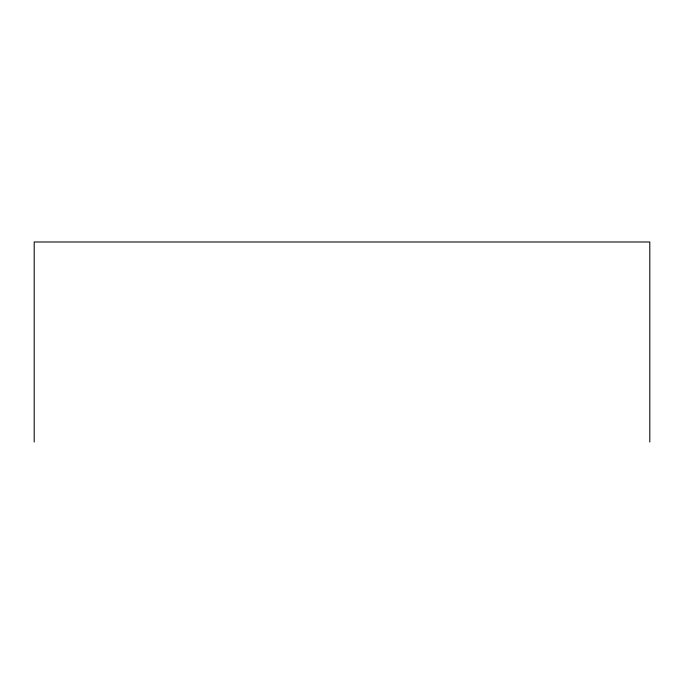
<?xml version="1.0" encoding="UTF-8"?>
<svg xmlns="http://www.w3.org/2000/svg" width="684" height="684" viewBox="0 0 684 684"><rect width="100%" height="100%" fill="white"/><g stroke="black" fill="none" stroke-linecap="round" stroke-linejoin="round"><path stroke-width="1.03" d="M649.8 442.009L649.8 241.991L34.2 241.991L34.2 442.009"/></g></svg>
